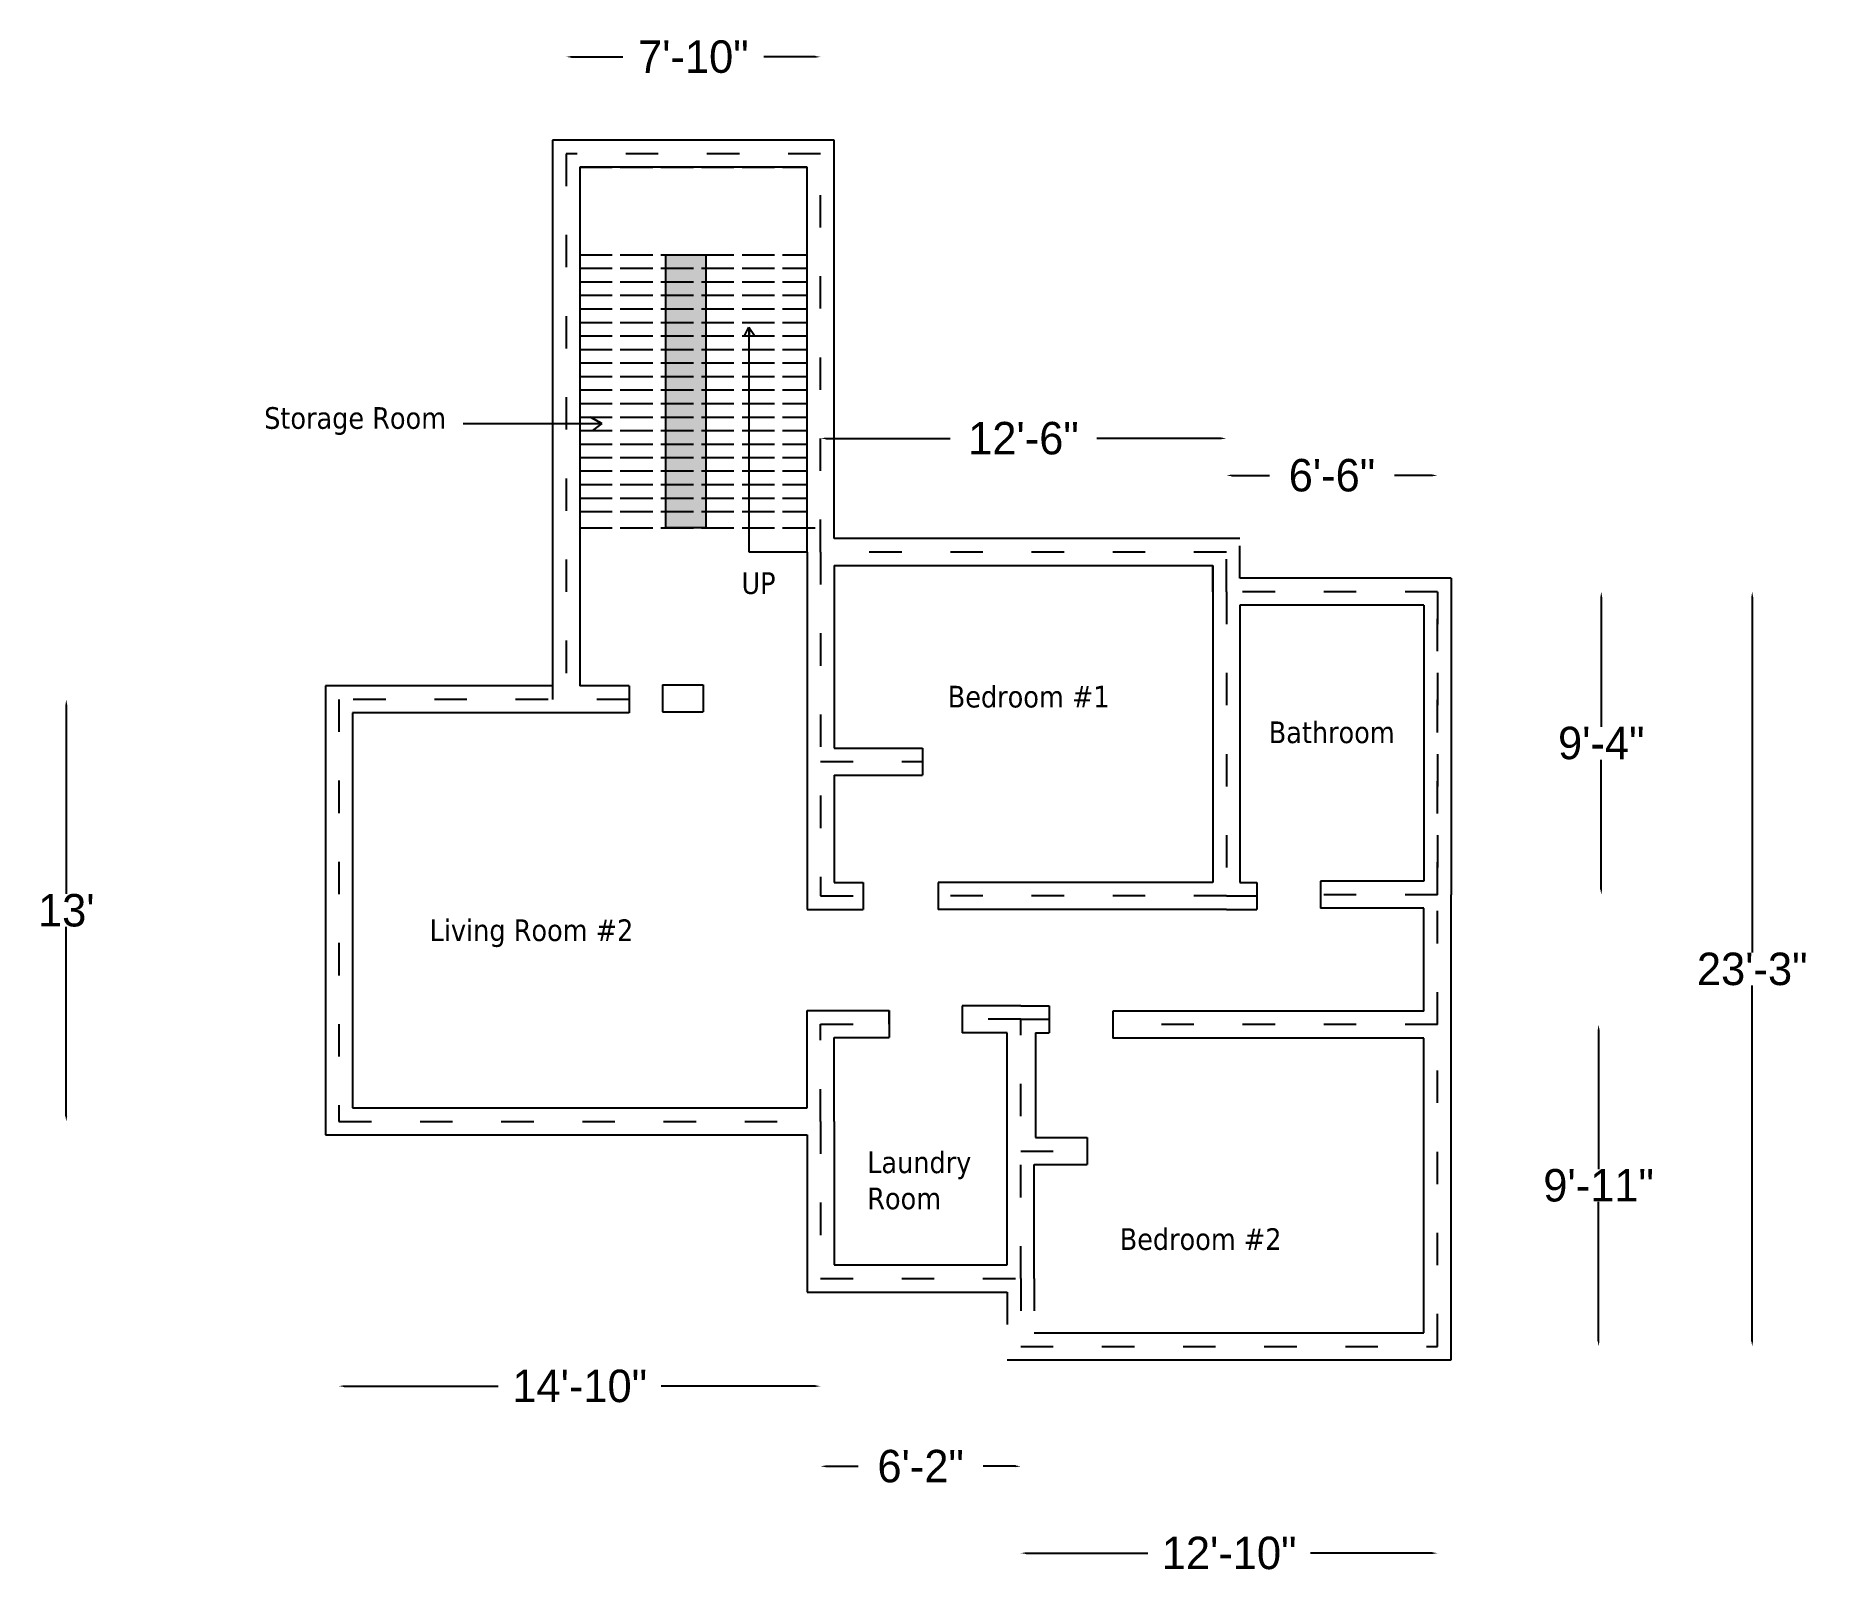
# Model space of a CAD drawing. Header units: inches. Extents: x -522 to 135, y 238 to 807.
import ezdxf

# ---------------------------------------------------------------- set-up
doc = ezdxf.new("R2010")
doc.units = ezdxf.units.IN
doc.header["$MEASUREMENT"] = 0
doc.linetypes.add('ACAD_ISO02W100', pattern=[15, 12, -3])
doc.linetypes.add('ACAD_ISO03W100', pattern=[30, 12, -18])
doc.dimstyles.get("Standard").update_dxf_attribs({"dimtxt": 12, "dimasz": 2, "dimexe": 0.18, "dimexo": 0.0625, "dimgap": 0.09, "dimtad": 0, "dimtih": 1, "dimtoh": 1, "dimdec": 0, "dimzin": 0, "dimdsep": 46, "dimlunit": 3, "dimtxsty": 'Standard', "dimcen": 0.09, "dimse1": 1, "dimse2": 1, "dimclrd": 5, "dimclrt": 5, "dimadec": 0, "dimazin": 0, "dimtfac": 1, "dimtdec": 0, "dimtofl": 0, "dimtmove": 0, "dimatfit": 3, "dimfxl": 1, "dimtolj": 1, "dimtzin": 0, "dimarcsym": 0})

# ---------------------------------------------------------------- blocks, each defined once
blk = doc.blocks.new('*D106')
at = {"color": 5, "linetype": 'Continuous', "lineweight": -2}
for p, q in [((-229.88, 657.6), (-183.97, 657.6)), ((-83.88, 657.6), (-129.79, 657.6))]:
    blk.add_line(p, q, dxfattribs=at)
at = {"color": 5, "linetype": 'ACAD_ISO03W100'}
for points in [[(-229.88, 657.93), (-229.88, 657.27), (-231.88, 657.6)], [(-83.88, 657.93), (-83.88, 657.27), (-81.88, 657.6)]]:
    blk.add_solid(points, dxfattribs=at)
at = {"layer": 'Defpoints', "color": 0, "linetype": 'ACAD_ISO03W100'}
for p in [(-81.88, 657.6), (-231.88, 615.56), (-81.88, 615.56)]:
    blk.add_point(p, dxfattribs=at)
at = {"color": 5, "linetype": 'ACAD_ISO03W100', "insert": (-156.88, 657.6), "char_height": 12, "attachment_point": 5}
blk.add_mtext('\\A1;12\'-6"', dxfattribs=at)
blk = doc.blocks.new('*D107')
at = {"color": 5, "linetype": 'Continuous', "lineweight": -2}
for p, q in [((-79.88, 643.91), (-65.97, 643.91)), ((-5.88, 643.91), (-19.79, 643.91))]:
    blk.add_line(p, q, dxfattribs=at)
at = {"color": 5, "linetype": 'ACAD_ISO03W100'}
for points in [[(-79.88, 644.25), (-79.88, 643.58), (-81.88, 643.91)], [(-5.88, 644.25), (-5.88, 643.58), (-3.88, 643.91)]]:
    blk.add_solid(points, dxfattribs=at)
at = {"layer": 'Defpoints', "color": 0, "linetype": 'ACAD_ISO03W100'}
for p in [(-3.88, 643.91), (-81.88, 600.92), (-3.88, 600.92)]:
    blk.add_point(p, dxfattribs=at)
at = {"color": 5, "linetype": 'ACAD_ISO03W100', "insert": (-42.88, 643.91), "char_height": 12, "attachment_point": 5}
blk.add_mtext('\\A1;6\'-6"', dxfattribs=at)
blk = doc.blocks.new('*D108')
at = {"color": 5, "linetype": 'Continuous', "lineweight": -2}
for p, q in [((56.65, 598.92), (56.65, 551.01)), ((56.65, 490.92), (56.65, 538.83))]:
    blk.add_line(p, q, dxfattribs=at)
at = {"color": 5, "linetype": 'ACAD_ISO03W100'}
for points in [[(56.32, 598.92), (56.98, 598.92), (56.65, 600.92)], [(56.32, 490.92), (56.98, 490.92), (56.65, 488.92)]]:
    blk.add_solid(points, dxfattribs=at)
at = {"layer": 'Defpoints', "color": 0, "linetype": 'ACAD_ISO03W100'}
for p in [(-3.88, 600.92), (-3.88, 488.92), (56.65, 488.92)]:
    blk.add_point(p, dxfattribs=at)
at = {"color": 5, "linetype": 'ACAD_ISO03W100', "insert": (56.65, 544.92), "char_height": 12, "attachment_point": 5}
blk.add_mtext('\\A1;9\'-4"', dxfattribs=at)
blk = doc.blocks.new('*D109')
at = {"color": 5, "linetype": 'Continuous', "lineweight": -2}
for p, q in [((55.67, 438.92), (55.67, 387.51)), ((55.67, 323.92), (55.67, 375.33))]:
    blk.add_line(p, q, dxfattribs=at)
at = {"color": 5, "linetype": 'ACAD_ISO03W100'}
for points in [[(55.34, 438.92), (56, 438.92), (55.67, 440.92)], [(55.34, 323.92), (56, 323.92), (55.67, 321.92)]]:
    blk.add_solid(points, dxfattribs=at)
at = {"layer": 'Defpoints', "color": 0, "linetype": 'ACAD_ISO03W100'}
for p in [(-3.88, 440.92), (55.67, 440.92), (-3.88, 321.92)]:
    blk.add_point(p, dxfattribs=at)
at = {"color": 5, "linetype": 'ACAD_ISO03W100', "insert": (55.67, 381.42), "char_height": 12, "attachment_point": 5}
blk.add_mtext('\\A1;9\'-11"', dxfattribs=at)
blk = doc.blocks.new('*D110')
at = {"color": 5, "linetype": 'Continuous', "lineweight": -2}
for p, q in [((112.44, 598.92), (112.44, 467.51)), ((112.44, 323.92), (112.44, 455.33))]:
    blk.add_line(p, q, dxfattribs=at)
at = {"color": 5, "linetype": 'ACAD_ISO03W100'}
for points in [[(112.1, 598.92), (112.77, 598.92), (112.44, 600.92)], [(112.1, 323.92), (112.77, 323.92), (112.44, 321.92)]]:
    blk.add_solid(points, dxfattribs=at)
at = {"layer": 'Defpoints', "color": 0, "linetype": 'ACAD_ISO03W100'}
for p in [(-3.88, 600.92), (112.44, 600.92), (-3.88, 321.92)]:
    blk.add_point(p, dxfattribs=at)
at = {"color": 5, "linetype": 'ACAD_ISO03W100', "insert": (112.44, 461.42), "char_height": 12, "attachment_point": 5}
blk.add_mtext('\\A1;23\'-3"', dxfattribs=at)
blk = doc.blocks.new('*D111')
at = {"color": 5, "linetype": 'Continuous', "lineweight": -2}
for p, q in [((-323.88, 798.64), (-304.97, 798.64)), ((-233.88, 798.64), (-252.79, 798.64))]:
    blk.add_line(p, q, dxfattribs=at)
at = {"color": 5, "linetype": 'ACAD_ISO03W100'}
for points in [[(-323.88, 798.97), (-323.88, 798.3), (-325.88, 798.64)], [(-233.88, 798.97), (-233.88, 798.3), (-231.88, 798.64)]]:
    blk.add_solid(points, dxfattribs=at)
at = {"layer": 'Defpoints', "color": 0, "linetype": 'ACAD_ISO03W100'}
for p in [(-325.88, 798.64), (-325.88, 762.83), (-231.88, 762.83)]:
    blk.add_point(p, dxfattribs=at)
at = {"color": 5, "linetype": 'ACAD_ISO03W100', "insert": (-278.88, 798.64), "char_height": 12, "attachment_point": 5}
blk.add_mtext('\\A1;7\'-10"', dxfattribs=at)
blk = doc.blocks.new('*D112')
at = {"color": 5, "linetype": 'Continuous', "lineweight": -2}
for p, q in [((-510.62, 559.09), (-510.62, 489.18)), ((-510.62, 407.09), (-510.62, 477))]:
    blk.add_line(p, q, dxfattribs=at)
at = {"color": 5, "linetype": 'ACAD_ISO03W100'}
for points in [[(-510.95, 559.09), (-510.28, 559.09), (-510.62, 561.09)], [(-510.95, 407.09), (-510.28, 407.09), (-510.62, 405.09)]]:
    blk.add_solid(points, dxfattribs=at)
at = {"layer": 'Defpoints', "color": 0, "linetype": 'ACAD_ISO03W100'}
for p in [(-409.88, 561.09), (-510.62, 405.09), (-409.88, 405.09)]:
    blk.add_point(p, dxfattribs=at)
at = {"color": 5, "linetype": 'ACAD_ISO03W100', "insert": (-510.62, 483.09), "char_height": 12, "attachment_point": 5}
blk.add_mtext("\\A1;13'", dxfattribs=at)
blk = doc.blocks.new('*D113')
at = {"color": 5, "linetype": 'Continuous', "lineweight": -2}
for p, q in [((-407.88, 307.25), (-350.97, 307.25)), ((-233.88, 307.25), (-290.79, 307.25))]:
    blk.add_line(p, q, dxfattribs=at)
at = {"color": 5, "linetype": 'ACAD_ISO03W100'}
for points in [[(-407.88, 307.58), (-407.88, 306.91), (-409.88, 307.25)], [(-233.88, 307.58), (-233.88, 306.91), (-231.88, 307.25)]]:
    blk.add_solid(points, dxfattribs=at)
at = {"layer": 'Defpoints', "color": 0, "linetype": 'ACAD_ISO03W100'}
for p in [(-409.88, 405.09), (-231.88, 405.09), (-231.88, 307.25)]:
    blk.add_point(p, dxfattribs=at)
at = {"color": 5, "linetype": 'ACAD_ISO03W100', "insert": (-320.88, 307.25), "char_height": 12, "attachment_point": 5}
blk.add_mtext('\\A1;14\'-10"', dxfattribs=at)
blk = doc.blocks.new('*D114')
at = {"color": 5, "linetype": 'Continuous', "lineweight": -2}
for p, q in [((-229.88, 277.61), (-217.97, 277.61)), ((-159.88, 277.61), (-171.79, 277.61))]:
    blk.add_line(p, q, dxfattribs=at)
at = {"color": 5, "linetype": 'ACAD_ISO03W100'}
for points in [[(-229.88, 277.95), (-229.88, 277.28), (-231.88, 277.61)], [(-159.88, 277.95), (-159.88, 277.28), (-157.88, 277.61)]]:
    blk.add_solid(points, dxfattribs=at)
at = {"layer": 'Defpoints', "color": 0, "linetype": 'ACAD_ISO03W100'}
for p in [(-231.88, 347.04), (-157.88, 347.04), (-157.88, 277.61)]:
    blk.add_point(p, dxfattribs=at)
at = {"color": 5, "linetype": 'ACAD_ISO03W100', "insert": (-194.88, 277.61), "char_height": 12, "attachment_point": 5}
blk.add_mtext('\\A1;6\'-2"', dxfattribs=at)
blk = doc.blocks.new('*D115')
at = {"color": 5, "linetype": 'Continuous', "lineweight": -2}
for p, q in [((-155.88, 245.51), (-110.97, 245.51)), ((-5.88, 245.51), (-50.79, 245.51))]:
    blk.add_line(p, q, dxfattribs=at)
at = {"color": 5, "linetype": 'ACAD_ISO03W100'}
for points in [[(-155.88, 245.85), (-155.88, 245.18), (-157.88, 245.51)], [(-5.88, 245.85), (-5.88, 245.18), (-3.88, 245.51)]]:
    blk.add_solid(points, dxfattribs=at)
at = {"layer": 'Defpoints', "color": 0, "linetype": 'ACAD_ISO03W100'}
for p in [(-157.88, 321.92), (-3.88, 321.92), (-3.88, 245.51)]:
    blk.add_point(p, dxfattribs=at)
at = {"color": 5, "linetype": 'ACAD_ISO03W100', "insert": (-80.88, 245.51), "char_height": 12, "attachment_point": 5}
blk.add_mtext('\\A1;12\'-10"', dxfattribs=at)

msp = doc.modelspace()

# ---------------------------------------------------------------- hatches: boundary and pattern name
at = {"true_color": 0xffffff}
msp.add_hatch(color=7, dxfattribs=at).paths.add_polyline_path([(-289.08, 624.54), (-289.08, 725.49), (-274.29, 725.49), (-274.29, 624.54)])

# ---------------------------------------------------------------- linework, layer by layer
at = {"color": 0, "linetype": 'Continuous'}
for p, q in [((-226.88, 767.83), (-330.88, 767.83)), ((-330.88, 767.83), (-330.88, 561.09)), ((-226.88, 620.56), (-226.88, 767.83)), ((-236.88, 757.83), (-320.88, 757.83)), ((-320.88, 757.83), (-320.88, 566.09)), ((-236.88, 615.56), (-236.88, 757.83)), ((-76.88, 620.56), (-226.88, 620.56)), ((-236.88, 615.56), (-236.88, 483.46)), ((-86.88, 610.56), (-86.88, 493.46)), ((1.12, 605.92), (-76.88, 605.92)), ((1.12, 605.92), (1.12, 488.92)), ((-8.88, 595.92), (-76.88, 595.92)), ((-8.88, 595.92), (-8.88, 493.92)), ((-302.58, 566.09), (-320.88, 566.09)), ((-290.28, 566.48), (-275.21, 566.48)), ((-414.88, 561.09), (-414.88, 400.09)), ((-302.58, 556.09), (-404.88, 556.09)), ((-404.88, 556.09), (-404.88, 410.09)), ((-290.28, 556.48), (-275.21, 556.48)), ((-226.88, 543.13), (-194.2, 543.13)), ((-226.88, 533.13), (-226.88, 493.46)), ((-226.88, 533.13), (-194.2, 533.13)), ((-226.88, 493.46), (-216.07, 493.46)), ((-86.88, 493.46), (-188.39, 493.46)), ((-8.88, 493.92), (-47.1, 493.92)), ((1.12, 440.92), (1.12, 488.92)), ((-236.88, 483.46), (-216.07, 483.46)), ((-81.88, 483.46), (-188.39, 483.46)), ((-8.88, 483.92), (-47.1, 483.92)), ((-8.88, 445.92), (-8.88, 483.92)), ((-157.88, 447.85), (-179.54, 447.85)), ((-147.33, 447.85), (-147.33, 437.85)), ((-236.88, 410.09), (-236.88, 446.11)), ((-236.88, 446.11), (-206.53, 446.11)), ((-8.88, 445.92), (-123.8, 445.92)), ((1.12, 316.92), (1.12, 440.92)), ((-226.88, 405.09), (-226.88, 436.11)), ((-226.88, 436.11), (-206.53, 436.11)), ((-162.88, 437.85), (-179.54, 437.85)), ((-162.88, 352.04), (-162.88, 437.85)), ((-8.88, 435.92), (-123.8, 435.92)), ((-8.88, 326.92), (-8.88, 435.92)), ((-404.88, 410.09), (-236.88, 410.09)), ((-226.88, 405.09), (-226.88, 352.04)), ((-414.88, 400.09), (-236.88, 400.09)), ((-236.88, 400.09), (-236.88, 342.04)), ((-152.38, 399.13), (-133.38, 399.13)), ((-152.88, 347.04), (-152.88, 389.13)), ((-152.88, 389.13), (-133.38, 389.13)), ((-226.88, 352.04), (-162.88, 352.04)), ((-236.88, 342.04), (-162.88, 342.04)), ((-152.88, 326.92), (-8.88, 326.92)), ((-162.88, 316.92), (1.12, 316.92))]:
    msp.add_line(p, q, dxfattribs=at)
at = {"color": 0, "linetype": 'ACAD_ISO03W100'}
for p, q in [((-231.88, 762.83), (-325.88, 762.83)), ((-325.88, 762.83), (-325.88, 561.09)), ((-231.88, 615.56), (-231.88, 762.83)), ((-76.88, 605.92), (-76.88, 620.56)), ((-81.88, 615.56), (-231.88, 615.56)), ((-231.88, 615.56), (-231.88, 488.46)), ((-81.88, 600.92), (-81.88, 615.56)), ((-86.88, 600.92), (-86.88, 610.56)), ((-3.88, 600.92), (-81.88, 600.92)), ((-81.88, 600.92), (-81.88, 488.46)), ((-3.88, 488.92), (-3.88, 600.92)), ((-3.88, 600.92), (-3.88, 488.92)), ((-302.58, 561.09), (-409.88, 561.09)), ((-409.88, 561.09), (-409.88, 405.09)), ((-231.88, 538.13), (-194.2, 538.13)), ((-76.88, 493.46), (-70.59, 493.46)), ((-231.88, 488.46), (-216.07, 488.46)), ((-81.88, 488.46), (-188.39, 488.46)), ((-81.88, 488.46), (-70.59, 488.46)), ((-3.88, 488.92), (-47.1, 488.92)), ((-3.88, 440.92), (-3.88, 488.92)), ((-81.88, 483.46), (-70.59, 483.46)), ((-157.88, 447.85), (-147.33, 447.85)), ((-231.88, 405.09), (-231.88, 441.11)), ((-231.88, 441.11), (-206.53, 441.11)), ((-157.88, 442.85), (-179.54, 442.85)), ((-157.88, 347.04), (-157.88, 442.85)), ((-157.88, 442.85), (-147.33, 442.85)), ((-3.88, 440.92), (-123.8, 440.92)), ((-3.88, 321.92), (-3.88, 440.92)), ((-3.88, 321.92), (-3.88, 440.92)), ((-152.38, 437.85), (-147.33, 437.85)), ((-409.88, 405.09), (-231.88, 405.09)), ((-231.88, 405.09), (-231.88, 347.04)), ((-157.88, 394.13), (-133.38, 394.13)), ((-231.88, 347.04), (-157.88, 347.04)), ((-162.88, 342.04), (-162.88, 316.92)), ((-157.88, 347.04), (-157.88, 321.92)), ((-152.88, 347.04), (-152.88, 326.92)), ((-152.88, 347.04), (-152.88, 326.92)), ((-157.88, 321.92), (-3.88, 321.92))]:
    msp.add_line(p, q, dxfattribs=at)
at = {"color": 0, "linetype": 'ACAD_ISO02W100'}
for p, q in [((-320.88, 757.83), (-236.88, 757.83)), ((-320.88, 725.49), (-236.88, 725.49)), ((-320.88, 720.49), (-236.88, 720.49)), ((-320.88, 715.49), (-236.88, 715.49)), ((-320.88, 710.49), (-236.88, 710.49)), ((-320.88, 705.49), (-236.88, 705.49)), ((-320.88, 700.49), (-236.88, 700.49)), ((-320.88, 695.49), (-236.88, 695.49)), ((-320.88, 690.49), (-236.88, 690.49)), ((-320.88, 685.49), (-236.88, 685.49)), ((-320.88, 680.49), (-236.88, 680.49)), ((-320.88, 675.49), (-236.88, 675.49)), ((-320.88, 670.49), (-236.88, 670.49)), ((-320.88, 665.49), (-236.88, 665.49)), ((-320.88, 660.49), (-236.88, 660.49)), ((-320.88, 660.49), (-236.88, 660.49)), ((-320.88, 655.49), (-236.88, 655.49)), ((-320.88, 650.49), (-236.88, 650.49)), ((-320.88, 645.56), (-236.88, 645.56)), ((-320.88, 640.56), (-236.88, 640.56)), ((-320.88, 635.56), (-236.88, 635.56)), ((-320.88, 630.56), (-236.88, 630.56)), ((-320.88, 624.54), (-232.29, 624.54))]:
    msp.add_line(p, q, dxfattribs=at)
at = {"color": 0}
for p, q in [((-289.08, 725.49), (-274.29, 725.49)), ((-289.08, 624.54), (-289.08, 725.49)), ((-289.08, 725.49), (-274.29, 725.49)), ((-289.08, 624.54), (-289.08, 725.49)), ((-274.29, 725.49), (-274.29, 624.54)), ((-274.29, 725.49), (-274.29, 624.54)), ((-260.04, 695.49), (-258.34, 698.72)), ((-258.34, 698.72), (-256.29, 695.66)), ((-258.29, 615.56), (-258.29, 698.63)), ((-258.29, 698.63), (-258.29, 695.49)), ((-312.71, 663.04), (-316.95, 665.49)), ((-316.95, 665.49), (-312.71, 663.04)), ((-363.99, 663.04), (-312.71, 663.04)), ((-312.71, 663.04), (-316.16, 660.49)), ((-274.29, 624.54), (-289.08, 624.54)), ((-274.29, 624.54), (-289.08, 624.54)), ((-236.88, 615.56), (-258.29, 615.56)), ((-226.88, 610.56), (-226.88, 543.13)), ((-226.88, 610.56), (-86.88, 610.56)), ((-76.88, 595.92), (-76.88, 493.46)), ((-330.88, 566.09), (-414.88, 566.09)), ((-414.88, 566.09), (-414.88, 561.09)), ((-302.58, 566.09), (-302.58, 556.09)), ((-290.28, 566.48), (-290.28, 556.48)), ((-275.21, 566.48), (-275.21, 556.48)), ((-414.88, 561.09), (-414.88, 561.09)), ((-414.88, 561.09), (-414.88, 561.09)), ((-194.2, 543.13), (-194.2, 533.13)), ((-216.07, 493.46), (-216.07, 488.46)), ((-188.39, 493.46), (-188.39, 483.46)), ((-76.88, 493.46), (-76.88, 493.46)), ((-70.59, 493.46), (-70.59, 483.46)), ((-47.1, 493.92), (-47.1, 483.92)), ((-216.07, 488.46), (-216.07, 483.46)), ((-179.54, 447.85), (-179.54, 437.85)), ((-157.88, 447.85), (-152.38, 447.85)), ((-206.53, 441.11), (-206.53, 446.11)), ((-206.53, 446.11), (-206.53, 441.11)), ((-206.53, 441.11), (-206.53, 436.11)), ((-123.8, 445.92), (-123.8, 435.92)), ((-152.38, 437.85), (-152.38, 399.13)), ((-133.38, 399.13), (-133.38, 389.13))]:
    msp.add_line(p, q, dxfattribs=at)

# ---------------------------------------------------------------- texts
at = {"color": 0, "linetype": 'Continuous', "lineweight": 100, "char_height": 8, "width": 627.6938, "attachment_point": 1}
for s, insert in [('{\\fTahoma|b0|i0|c0|p34;Storage Room}', (-437.49, 669.14)), ('{\\fTahoma|b0|i0|c0|p34;UP}', (-261.11, 608.1)), ('{\\fTahoma|b0|i0|c0|p34;Bedroom #1}', (-184.87, 566.13)), ('{\\fTahoma|b0|i0|c0|p34;Bathroom}', (-66.25, 552.95)), ('{\\fTahoma|b0|i0|c0|p34;Living Room #2}', (-376.34, 479.79)), ('{\\fTahoma|b0|i0|c0|p34;Laundry\\PRoom}', (-214.62, 393.99)), ('{\\fTahoma|b0|i0|c0|p34;Bedroom #2}', (-121.33, 365.62))]:
    msp.add_mtext(s, dxfattribs=dict(at, insert=insert))

# ---------------------------------------------------------------- dimensions: what is measured, and where the dimension line sits
at = {"color": 0, "linetype": 'ACAD_ISO03W100'}
for base, p1, p2, picture, middle in [((-325.88, 798.64), (-231.88, 762.83), (-325.88, 762.83), '*D111', (-278.88, 798.64)), ((-3.88, 643.91), (-81.88, 600.92), (-3.88, 600.92), '*D107', (-42.88, 643.91)), ((-231.88, 307.25), (-409.88, 405.09), (-231.88, 405.09), '*D113', (-320.88, 307.25)), ((-157.88, 277.61), (-231.88, 347.04), (-157.88, 347.04), '*D114', (-194.88, 277.61)), ((-3.88, 245.51), (-157.88, 321.92), (-3.88, 321.92), '*D115', (-80.88, 245.51))]:
    dim = msp.add_linear_dim(base=base, p1=p1, p2=p2, dimstyle='Standard', dxfattribs=at)
    dim.commit()
    dim.dimension.update_dxf_attribs({"geometry": picture, "text_midpoint": middle})
dim = msp.add_aligned_dim(p1=(-231.88, 615.56), p2=(-81.88, 615.56), distance=42.04, dimstyle='Standard', dxfattribs=at)
dim.commit()
dim.dimension.update_dxf_attribs({"geometry": '*D106', "text_midpoint": (-156.88, 657.6)})
for base, p1, p2, picture, middle in [((56.65, 488.92), (-3.88, 600.92), (-3.88, 488.92), '*D108', (56.65, 544.92)), ((112.44, 600.92), (-3.88, 321.92), (-3.88, 600.92), '*D110', (112.44, 461.42)), ((-510.62, 405.09), (-409.88, 561.09), (-409.88, 405.09), '*D112', (-510.62, 483.09)), ((55.67, 440.92), (-3.88, 321.92), (-3.88, 440.92), '*D109', (55.67, 381.42))]:
    dim = msp.add_linear_dim(base=base, p1=p1, p2=p2, angle=90, dimstyle='Standard', dxfattribs=at)
    dim.commit()
    dim.dimension.update_dxf_attribs({"geometry": picture, "text_midpoint": middle})

doc.saveas('drawing.dxf')
